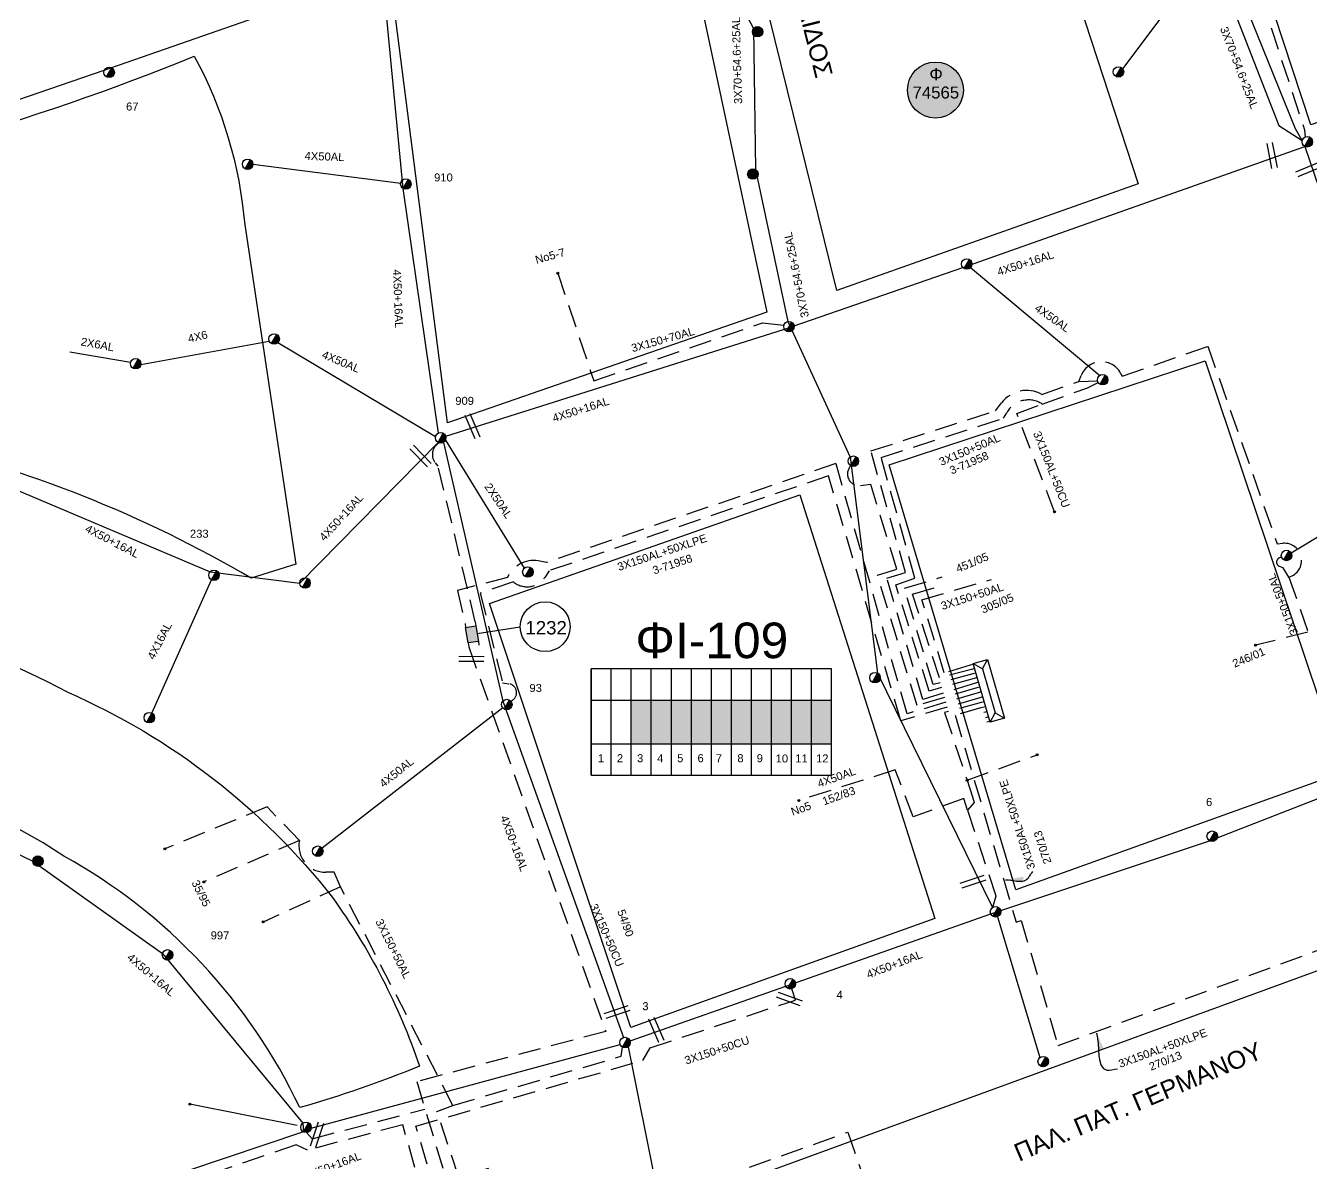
# Model space of a CAD drawing. Header units: millimetres. Extents: x 1080 to 2112, y 851 to 1323.
# Drawn here: x 1447 to 1591.6, y 980 to 1107.9 of the extents above; entities that cross this region are included whole.
import ezdxf
from ezdxf.enums import TextEntityAlignment as Align

# ---------------------------------------------------------------- set-up
doc = ezdxf.new("R2010")
doc.units = ezdxf.units.MM
doc.linetypes.add('DASHED', pattern=[19.05, 12.7, -6.35])
for name, color, linetype in [('Link Box 4 Διευθύνσεων', 7, 'Continuous'), ('Άγνωστα', 7, 'DASHED'), ('Ασφαλειοκιβώτια Χ.Τ 12 αναχωρήσεων', 7, 'Continuous'), ('Γυμνά εναέρια ΧΤ (1Φ)   2x50AL', 7, 'Continuous'), ('Γυμνά εναέρια ΧΤ (3Φ)   4x16AL', 7, 'Continuous'), ('Γυμνά εναέρια ΧΤ (3Φ)   4x16CU', 7, 'Continuous'), ('Γυμνά εναέρια ΧΤ (3Φ)   4x35AL', 7, 'Continuous'), ('Γυμνά εναέρια ΧΤ (3Φ)   4x50AL', 7, 'Continuous'), ('Γυμνά εναέρια ΧΤ και ΦΟΠ (3Φ)   4x50+16AL', 7, 'Continuous'), ('Επιγραφές - Σχήματα', 7, 'Continuous'), ('Καλώδια ΧΤ   2x6AL', 7, 'DASHED'), ('Καλώδια ΧΤ   2x8.5', 7, 'DASHED'), ('Καλώδια ΧΤ   3x150+50AL', 7, 'DASHED'), ('Καλώδια ΧΤ   3x150+50CU', 7, 'DASHED'), ('Καλώδια ΧΤ   3x150+70AL', 7, 'DASHED'), ('Καλώδια ΧΤ   3x150AL+50CU', 7, 'DASHED'), ('Καλώδια ΧΤ   3x150AL+50XLPE', 7, 'DASHED'), ('Στύλος Ξύλινος', 7, 'Continuous'), ('Στύλος Ξύλινος @ 1', 7, 'Continuous'), ('Στύλος ΦΜ', 7, 'Continuous'), ('Στύλος ΦΜ @ 1', 7, 'Continuous'), ('Συνδέσεις', 7, 'Continuous'), ('Συνεστραμμένα ΧΤ   3x70+54.6+25AL', 7, 'SYN_LINE'), ('Τομή', 7, 'Continuous'), ('Υποσταθμός πόλεως', 7, 'Continuous'), ('Υπόβαθρο ΔΕΗ', 7, 'Continuous'), ('Υπόγεια Καλώδια Δικτύου ΧΤ   .15', 7, 'DASHED'), ('Υπόγεια καλώδια Παροχών ΧΤ   4x6', 7, 'DASHED'), ('Χώρος', 7, 'Continuous')]:
    doc.layers.add(name, color=color, linetype=linetype)
doc.styles.add('ar', font='arial.ttf')
doc.styles.get("Standard").update_dxf_attribs({"font": 'arial.ttf'})
doc.linetypes.add('SYN_LINE', pattern='A,0.5,-0.0001,["/\\/\\/\\/",Standard,S=0.1,R=0,X=0,Y=-0.05],-0.25', length=0.7501)
doc.dimstyles.get("Standard").update_dxf_attribs({"dimtxt": 0.18, "dimasz": 0.18, "dimexe": 0.18, "dimexo": 0.0625, "dimgap": 0.09, "dimtad": 0, "dimtih": 1, "dimtoh": 1, "dimdec": 4, "dimzin": 0, "dimdsep": 46, "dimtxsty": 'Standard', "dimcen": 0.09, "dimadec": 0, "dimazin": 0, "dimtfac": 1, "dimtdec": 4, "dimtofl": 0, "dimtmove": 0, "dimatfit": 3, "dimfxl": 1, "dimtolj": 1, "dimtzin": 0, "dimarcsym": 0})

# ---------------------------------------------------------------- blocks, each defined once
blk = doc.blocks.new('ΥΠΑΡΧΩΝ ΤΣΙΜΕΝΤΕΝΙΟΣ ΣΤΥΛΟΣ')
at = {"layer": 'Στύλος ΦΜ'}
blk.add_hatch(color=7, dxfattribs=at).paths.add_polyline_path([(-1.29, -2.28, 0.574793), (2.62, 0, 0.268822), (1.3, 2.27)])
at = {"layer": 'Στύλος ΦΜ', "color": 7}
blk.add_line((-1.29, -2.28), (1.3, 2.27), dxfattribs=at)
blk.add_circle((0, 0), 2.62, dxfattribs=at)
at = {"layer": 'Στύλος ΦΜ', "flags": 4}
for tag, p in [('ΤΥΠΟΣ', (-4.91, 3.03)), ('ΑΡΙΘΜΟΣ', (-4.68, 8.05))]:
    blk.add_attdef(tag, p, '', height=4, dxfattribs=at)
blk = doc.blocks.new('LINK BOX 4 ΑΝΑΧΩΡΗΣΕΩΝ')
at = {"layer": 'Link Box 4 Διευθύνσεων', "ltscale": 40}
blk.add_hatch(color=256, dxfattribs=at).paths.add_polyline_path([(-3.54, 0), (-3.54, -4.67), (3.54, -4.67), (3.54, 0)])
for p, q in [((-3.54, 0), (-5.33, 0)), ((5.33, 0), (3.54, 0)), ((-3.54, -4.67), (-5.33, -4.67)), ((5.33, -4.67), (3.54, -4.67))]:
    blk.add_line(p, q, dxfattribs=at)
blk.add_lwpolyline([(-3.54, -4.67), (-3.54, 0), (3.54, 0), (3.54, -4.67)], close=True, dxfattribs=at)
blk = doc.blocks.new('ΥΠΑΡΧΩΝ ΞΥΛΙΝΟΣ ΣΤΥΛΟΣ')
at = {"layer": 'Στύλος Ξύλινος'}
h = blk.add_hatch(color=7, dxfattribs=at)
h.paths.add_polyline_path([(-2.62, 0, 0.270008), (-1.29, -2.28), (1.3, 2.27, 0.576266)])
h.paths.add_polyline_path([(-1.29, -2.28, 0.574793), (2.62, 0, 0.268822), (1.3, 2.27)])
at = {"layer": 'Στύλος Ξύλινος', "color": 7}
blk.add_line((-1.29, -2.28), (1.3, 2.27), dxfattribs=at)
blk.add_circle((0, 0), 2.62, dxfattribs=at)
at = {"layer": 'Στύλος Ξύλινος', "flags": 4}
for tag, p in [('ΑΡΙΘΜΟΣ', (-4.91, 8.6)), ('ΤΥΠΟΣ', (-4.85, 3.39))]:
    blk.add_attdef(tag, p, '', height=4, dxfattribs=at)
blk = doc.blocks.new('ΤΟΜΗ')
at = {"layer": 'Τομή', "ltscale": 40}
for p, q in [((-5.68, 0), (5.68, 0)), ((5.68, -2.33), (-5.68, -2.33))]:
    blk.add_line(p, q, dxfattribs=at)
blk = doc.blocks.new('ΑΣΦΑΛΕΙΟΚΙΒΩΤΙΟ ΥΠΟΣΤΑΘΜΟΥ 12 ΑΝΑΧΩΡΗΣΕΩΝ')
at = {"layer": 'Ασφαλειοκιβώτια Χ.Τ 12 αναχωρήσεων', "ltscale": 40}
for p, q in [((-23.91, 54), (23.91, 54)), ((-9.83, 54), (-9.83, -54)), ((9.83, 54), (9.83, -54)), ((-23.91, 45), (23.91, 45)), ((-23.91, 36), (23.91, 36)), ((-23.91, 27), (23.91, 27)), ((-23.91, 18), (23.91, 18)), ((-23.91, 9), (23.91, 9)), ((-23.91, 0), (23.91, 0)), ((-23.91, -9), (23.91, -9)), ((-23.91, -18), (23.91, -18)), ((-23.91, -27), (23.91, -27)), ((-23.91, -36), (23.91, -36)), ((-23.91, -45), (23.91, -45))]:
    blk.add_line(p, q, dxfattribs=at)
at = {"layer": 'Ασφαλειοκιβώτια Χ.Τ 12 αναχωρήσεων'}
blk.add_lwpolyline([(-23.91, -54), (23.91, -54), (23.91, 54), (-23.91, 54)], close=True, dxfattribs=at)
for s, p in [('1', (-18.02, 51.05)), ('2', (-18.02, 42.48)), ('3', (-18.02, 33.41)), ('4', (-18.02, 24.39)), ('5', (-18.02, 15.38)), ('6', (-18.02, 6.24)), ('7', (-18.02, -2)), ('8', (-18.02, -11.69)), ('9', (-18.02, -20.38)), ('10', (-18.13, -28.92)), ('11', (-18.13, -37.73)), ('12', (-18.13, -47.09))]:
    blk.add_text(s, height=3.6, rotation=270, dxfattribs=at).set_placement(p)
at = {"layer": 'Ασφαλειοκιβώτια Χ.Τ 12 αναχωρήσεων', "ltscale": 40}
for tag, height, p in [('ΟΝΟΜΑ', 5, (0.11, 57.89)), ('ΚΕΙΜΕΝΟ 1', 2, (17.33, 49.23)), ('ΚΕΙΜΕΝΟ 2', 2, (17.33, 40.53)), ('ΚΕΙΜΕΝΟ 3', 2, (17.33, 31.39)), ('ΚΕΙΜΕΝΟ 4', 2, (17.33, 22.41)), ('ΚΕΙΜΕΝΟ 5', 2, (17.33, 13.57)), ('ΚΕΙΜΕΝΟ 6', 2, (17.33, 4.65)), ('ΚΕΙΜΕΝΟ 7', 2, (17.33, -4.42)), ('ΚΕΙΜΕΝΟ 8', 2, (17.33, -13.15)), ('ΚΕΙΜΕΝΟ 9', 2, (17.33, -22.28)), ('ΚΕΙΜΕΝΟ 10', 2, (17.33, -31.5)), ('ΚΕΙΜΕΝΟ 11', 2, (17.33, -40.57)), ('ΚΕΙΜΕΝΟ 12', 2, (17.33, -49.5)), ('ΣΧ', 2, (0.17, -56.08))]:
    blk.add_attdef(tag, text='', height=height, dxfattribs=at).set_placement(p, align=Align.MIDDLE_CENTER)
blk = doc.blocks.new('ΧΩΡΟΣ')
at = {"layer": 'Χώρος', "ltscale": 40, "true_color": 0xff4747}
blk.add_hatch(color=13, dxfattribs=at).paths.add_polyline_path([(12.17, -0.19, 1), (-13.03, -0.19, 1)])
at = {"layer": 'Χώρος', "ltscale": 40}
blk.add_circle((-0.43, -0.19), 12.6, dxfattribs=at)
at = {"layer": 'Χώρος', "ltscale": 30, "insert": (-3.14, 9.64), "char_height": 5.4, "width": 408.8913, "attachment_point": 1}
blk.add_mtext('Φ', dxfattribs=at)
at = {"layer": 'Χώρος', "ltscale": 40}
blk.add_attdef('ΑΡΙΘΜΟΣ_001', (-6.42, -3.99), '', height=5.4, dxfattribs=at)
blk = doc.blocks.new('_ΣΥΝΔΕΣΗ')
at = {"layer": 'Συνδέσεις', "linetype": 'SYN_LINE', "ltscale": 40}
blk.add_hatch(color=256, dxfattribs=at).paths.add_polyline_path([(0.5, -0.01, 1), (-0.5, -0.01, 1)])
at = {"layer": 'Συνδέσεις'}
blk.add_circle((0, -0.01), 0.5, dxfattribs=at)
blk = doc.blocks.new('ΥΠΟΣΤΑΘΜΟΣ ΠΟΛΕΩΣ 13 ΑΝΑΧΩΡΗΣΕΩΝ')
at = {"layer": 'Υποσταθμός πόλεως', "ltscale": 40}
for p, q in [((-11.12, -2.82), (-11.12, -4)), ((-9.53, -2.82), (-9.53, -4)), ((-7.77, -2.82), (-7.77, -4)), ((-5.99, -2.82), (-5.99, -4)), ((-4.14, -2.82), (-4.14, -4)), ((-2.3, -2.82), (-2.3, -4)), ((-0.43, -2.82), (-0.43, -4)), ((1.54, -2.82), (1.54, -4)), ((3.43, -2.82), (3.43, -4)), ((5.39, -2.82), (5.39, -4)), ((7.32, -2.82), (7.32, -4)), ((9.32, -2.82), (9.32, -4)), ((11.11, -2.82), (11.11, -4))]:
    blk.add_line(p, q, dxfattribs=at)
blk.add_lwpolyline([(-11.43, 2.82), (11.43, 2.82), (11.43, -2.82), (-11.43, -2.82)], close=True, dxfattribs=at)
for points in [[(-8.62, 0), (-11.43, 2.82)], [(-11.43, -2.82), (-8.62, 0)], [(-8.62, 0), (8.62, 0)], [(8.62, 0), (11.43, 2.82)], [(11.43, -2.82), (8.62, 0)]]:
    blk.add_lwpolyline(points, dxfattribs=at)
at = {"layer": 'Υποσταθμός πόλεως', "linetype": 'SYN_LINE', "ltscale": 40, "flags": 1}
for tag, p in [('ΜΕΤΑΣΧΗΜΑΤΙΣΜΟΣ', (12.22, 1.68)), ('ΙΣΧΥΣ', (12.2, -1.11)), ('ΑΡΙΘΜΟΣ', (12.32, -3.83))]:
    blk.add_attdef(tag, p, '', height=1.8, dxfattribs=at)

msp = doc.modelspace()

# ---------------------------------------------------------------- hatches: boundary and pattern name
at = {"layer": 'Ασφαλειοκιβώτια Χ.Τ 12 αναχωρήσεων', "ltscale": 0.2}
for color, points in [(151, [(1515.11, 1032.03), (1515.11, 1027.11), (1517.36, 1027.11), (1517.36, 1032.03)]), (1, [(1517.36, 1032.03), (1517.36, 1027.11), (1519.61, 1027.11), (1519.61, 1032.03)]), (30, [(1519.61, 1032.03), (1519.61, 1027.11), (1521.86, 1027.11), (1521.86, 1032.03)]), (27, [(1521.86, 1032.03), (1521.86, 1027.11), (1524.11, 1027.11), (1524.11, 1032.03)]), (2, [(1524.11, 1032.03), (1524.11, 1027.11), (1526.36, 1027.11), (1526.36, 1032.03)]), (6, [(1526.36, 1032.03), (1526.36, 1027.11), (1528.61, 1027.11), (1528.61, 1032.03)]), (62, [(1528.61, 1032.03), (1528.61, 1027.11), (1530.86, 1027.11), (1530.86, 1032.03)]), (85, [(1530.86, 1032.03), (1530.86, 1027.11), (1533.11, 1027.11), (1533.11, 1032.03)]), (154, [(1533.11, 1032.03), (1533.11, 1027.11), (1535.36, 1027.11), (1535.36, 1032.03)])]:
    msp.add_hatch(color=color, dxfattribs=at).paths.add_polyline_path(points)
at = {"layer": 'Υπόβαθρο ΔΕΗ', "linetype": 'DASHED', "ltscale": 0.2}
h = msp.add_hatch(color=133, dxfattribs=at)
h.dxf.hatch_style = 1
h.paths.add_polyline_path([(1537.61, 1032.03), (1535.36, 1032.03), (1535.36, 1027.11), (1537.61, 1027.11)])

# ---------------------------------------------------------------- linework, layer by layer
at = {"layer": 'Άγνωστα', "color": 151, "ltscale": 0.2}
msp.add_lwpolyline([(1497.57, 1040.84), (1493.4, 1058.33), (1493.09, 1058.7, -0.480911), (1493.53, 1060.96, -2.200648)], format="xyb", dxfattribs=at)
at = {"layer": 'Άγνωστα', "color": 2, "ltscale": 0.2}
msp.add_lwpolyline([(1553.96, 1033.42), (1547.23, 1031.44), (1542.79, 1046.1), (1544.95, 1046.76), (1542.05, 1056.28), (1540.88, 1056.15, -0.704268), (1539.79, 1058.39, 6.187988)], format="xyb", dxfattribs=at)
at = {"layer": 'Άγνωστα', "color": 154, "ltscale": 0.2}
for points in [[(1554.44, 1031.77), (1550.33, 1030.65), (1552.82, 1023.16), (1553.46, 1021.18), (1553.67, 1020.55), (1552.89, 1019.68), (1556.1, 1010), (1555.71, 1008.72)], [(1552.86, 1023.03), (1560.75, 1025.91)]]:
    msp.add_lwpolyline(points, dxfattribs=at)
at = {"layer": 'Άγνωστα', "color": 6, "ltscale": 0.2}
for points in [[(1477.79, 1016.25), (1467.03, 1011.6)], [(1482.42, 1011.06), (1473.73, 1007.1)], [(1495.06, 986.49), (1513.96, 992.01), (1514.11, 993.03)]]:
    msp.add_lwpolyline(points, dxfattribs=at)
at = {"layer": 'Άγνωστα', "color": 154, "linetype": 'SYN_LINE', "ltscale": 20}
msp.add_lwpolyline([(1556.29, 1007.7), (1561.04, 991.86)], dxfattribs=at)
at = {"layer": 'Άγνωστα', "color": 85, "ltscale": 0.2}
msp.add_lwpolyline([(1478.6, 983.43), (1479.23, 982.74), (1491.91, 986.08)], dxfattribs=at)
at = {"layer": 'Γυμνά εναέρια ΧΤ (1Φ)   2x50AL', "color": 151, "linetype": 'Continuous', "ltscale": 0.2}
msp.add_lwpolyline([(1494.21, 1061.28), (1503.08, 1046.88)], dxfattribs=at)
at = {"layer": 'Γυμνά εναέρια ΧΤ (3Φ)   4x16AL', "color": 1, "linetype": 'Continuous', "ltscale": 0.2}
msp.add_lwpolyline([(1461.21, 1030.58), (1467.9, 1045.57)], dxfattribs=at)
at = {"layer": 'Γυμνά εναέρια ΧΤ (3Φ)   4x16CU', "linetype": 'SYN_LINE', "ltscale": 20}
msp.add_lwpolyline([(1477.55, 984.21), (1465.49, 986.62)], dxfattribs=at)
at = {"layer": 'Γυμνά εναέρια ΧΤ (3Φ)   4x35AL', "color": 154, "linetype": 'DASHED', "ltscale": 0.2}
msp.add_lwpolyline([(1539.44, 983.48), (1544.35, 969.34)], dxfattribs=at)
at = {"layer": 'Γυμνά εναέρια ΧΤ (3Φ)   4x50AL', "color": 6, "linetype": 'Continuous', "ltscale": 0.2}
msp.add_lwpolyline([(1386.22, 1086.41), (1409.28, 1090.43), (1430.18, 1094.88), (1442.39, 1098.25), (1455.86, 1102.85), (1486.53, 1113.58)], dxfattribs=at)
at = {"layer": 'Γυμνά εναέρια ΧΤ (3Φ)   4x50AL', "color": 151, "linetype": 'Continuous', "ltscale": 0.2}
for points in [[(1472.56, 1092.3), (1489.18, 1090.15)], [(1475.37, 1072.23), (1493.11, 1061.68)]]:
    msp.add_lwpolyline(points, dxfattribs=at)
at = {"layer": 'Γυμνά εναέρια ΧΤ (3Φ)   4x50AL', "color": 30, "linetype": 'Continuous', "ltscale": 0.2}
msp.add_lwpolyline([(1553.26, 1080.68), (1567.77, 1068.55)], dxfattribs=at)
at = {"layer": 'Γυμνά εναέρια ΧΤ (3Φ)   4x50AL', "color": 1, "linetype": 'Continuous', "ltscale": 0.2}
msp.add_lwpolyline([(1500.65, 1031.17), (1480.35, 1015.39)], dxfattribs=at)
at = {"layer": 'Γυμνά εναέρια ΧΤ (3Φ)   4x50AL', "color": 154, "linetype": 'DASHED', "ltscale": 0.2}
msp.add_lwpolyline([(1552.89, 1019.68), (1552.48, 1021), (1546.81, 1018.92), (1544.79, 1024.21), (1533.95, 1020.75)], dxfattribs=at)
at = {"layer": 'Γυμνά εναέρια ΧΤ και ΦΟΠ (3Φ)   4x50+16AL', "color": 151, "linetype": 'Continuous', "ltscale": 0.2}
msp.add_lwpolyline([(1493.45, 1062.07), (1489.47, 1089.55), (1487.21, 1113.05)], dxfattribs=at)
at = {"layer": 'Γυμνά εναέρια ΧΤ και ΦΟΠ (3Φ)   4x50+16AL', "color": 30, "linetype": 'Continuous', "ltscale": 0.2}
msp.add_lwpolyline([(1494.24, 1061.7), (1532.32, 1073.74), (1552.39, 1080.67), (1590.82, 1094.29)], dxfattribs=at)
at = {"layer": 'Γυμνά εναέρια ΧΤ και ΦΟΠ (3Φ)   4x50+16AL', "color": 27, "linetype": 'Continuous', "ltscale": 0.2}
msp.add_lwpolyline([(1590.82, 1094.29), (1603.38, 1057.47), (1613.42, 1030.02)], dxfattribs=at)
at = {"layer": 'Γυμνά εναέρια ΧΤ και ΦΟΠ (3Φ)   4x50+16AL', "color": 1, "linetype": 'Continuous', "ltscale": 0.2}
msp.add_lwpolyline([(1413.04, 1060.62), (1442.58, 1057.11), (1467.75, 1046.47), (1477.84, 1045.21), (1493.39, 1061.01), (1493.98, 1061.02), (1500.65, 1031.92), (1514.23, 994.11)], dxfattribs=at)
at = {"layer": 'Γυμνά εναέρια ΧΤ και ΦΟΠ (3Φ)   4x50+16AL', "color": 154, "linetype": 'Continuous', "ltscale": 0.2}
msp.add_lwpolyline([(1514.97, 993.73), (1532.47, 999.88), (1555.53, 1008.01), (1580.12, 1016.24), (1613.28, 1029.16)], dxfattribs=at)
at = {"layer": 'Γυμνά εναέρια ΧΤ και ΦΟΠ (3Φ)   4x50+16AL', "color": 62, "linetype": 'Continuous', "ltscale": 0.2}
for points in [[(1386.96, 1017.75), (1414.89, 1023.61), (1434.27, 1020.48), (1447.81, 1013.94), (1462.4, 1003.56), (1478.19, 984.49), (1478.25, 983.51), (1438.65, 970.22)], [(1479.12, 983.92), (1513.85, 993.35)]]:
    msp.add_lwpolyline(points, dxfattribs=at)
at = {"layer": 'Γυμνά εναέρια ΧΤ και ΦΟΠ (3Φ)   4x50+16AL', "color": 6, "linetype": 'Continuous', "ltscale": 0.2}
msp.add_lwpolyline([(1514.74, 993.06), (1517.89, 977.38), (1526.88, 952.69)], dxfattribs=at)
at = {"layer": 'Επιγραφές - Σχήματα', "ltscale": 0.2}
msp.add_lwpolyline([(1497.78, 1039.52), (1502.63, 1040.3)], dxfattribs=at)
msp.add_circle((1505.43, 1040.3), 2.8, dxfattribs=at)
at = {"layer": 'Καλώδια ΧΤ   2x6AL', "color": 151, "linetype": 'SYN_LINE', "ltscale": 20}
msp.add_lwpolyline([(1452, 1071.21), (1458.82, 1070.02)], dxfattribs=at)
at = {"layer": 'Καλώδια ΧΤ   2x8.5', "color": 173, "linetype": 'Continuous', "ltscale": 0.2}
msp.add_lwpolyline([(1581.17, 1117.46), (1570.35, 1103.01)], dxfattribs=at)
at = {"layer": 'Καλώδια ΧΤ   3x150+50AL', "color": 27, "ltscale": 0.2}
for points in [[(1565.42, 1067.85), (1565.68, 1068.52, -0.691127), (1570.28, 1068.46), (1579.92, 1071.82), (1587.73, 1049.61), (1588.36, 1049.67, -0.91248), (1589.05, 1045.87), (1588.39, 1046.91), (1587.98, 1047.07, -0.881793), (1588.24, 1048.07, -2.621589)], [(1553.8, 1033.95), (1547.89, 1032.13), (1543.83, 1045.77), (1545.95, 1046.4), (1542.04, 1060.05), (1556.06, 1064.57), (1556.73, 1065.46, -0.373172), (1561.28, 1066.41), (1565.42, 1067.85), (1567.52, 1067.95)]]:
    msp.add_lwpolyline(points, format="xyb", dxfattribs=at)
at = {"layer": 'Καλώδια ΧΤ   3x150+50AL', "color": 85, "ltscale": 0.2}
msp.add_lwpolyline([(1553.5, 1034.99), (1549.03, 1033.79), (1545.81, 1044.62), (1550.07, 1045.91)], dxfattribs=at)
at = {"layer": 'Καλώδια ΧΤ   3x150+50AL', "color": 62, "ltscale": 0.2}
msp.add_lwpolyline([(1553.35, 1035.5), (1549.77, 1034.54), (1546.72, 1043.95), (1550.19, 1045)], dxfattribs=at)
at = {"layer": 'Καλώδια ΧΤ   3x150+50AL', "color": 6, "ltscale": 0.2}
msp.add_lwpolyline([(1553.22, 1035.96), (1550.3, 1035.1), (1547.78, 1043.33), (1555.6, 1045.62)], dxfattribs=at)
at = {"layer": 'Καλώδια ΧΤ   3x150+50AL', "color": 27, "ltscale": 0.2}
msp.add_lwpolyline([(1589.05, 1045.87), (1591.18, 1039.69), (1585.28, 1038.21)], dxfattribs=at)
at = {"layer": 'Καλώδια ΧΤ   3x150+50AL', "color": 6, "ltscale": 0.2}
msp.add_lwpolyline([(1502.29, 965.94), (1499.98, 972.72), (1501.05, 973.02), (1499.04, 979.38), (1495.69, 978.49), (1493.25, 985.8), (1495.06, 986.49), (1482.42, 1011.06), (1481.69, 1012.69), (1480.75, 1012.69, -0.469406), (1477.79, 1016.25), (1474.17, 1020.04), (1462.65, 1015.32)], format="xyb", dxfattribs=at)
at = {"layer": 'Καλώδια ΧΤ   3x150+50CU', "color": 85, "ltscale": 0.2}
msp.add_lwpolyline([(1496.83, 1038.03), (1512.24, 994.8), (1490.99, 989.16), (1495.88, 972.88), (1512.44, 977.48), (1525.94, 940.46), (1525.63, 940.32, 0.20436), (1525.62, 936.44), (1529.18, 925.79, 0.468556), (1537.49, 925, 0.102587), (1540.6, 929.69), (1573.01, 948.05), (1573.55, 950.48), (1569.26, 948.11)], format="xyb", dxfattribs=at)
at = {"layer": 'Καλώδια ΧΤ   3x150+50CU', "color": 30, "ltscale": 0.2}
msp.add_lwpolyline([(1467.25, 967.58), (1493.45, 975.29), (1493.22, 976.24), (1490.89, 984.16), (1516.39, 991.54), (1517.22, 992.97), (1533.55, 998.33), (1533.17, 999.6)], dxfattribs=at)
at = {"layer": 'Καλώδια ΧΤ   3x150+70AL', "color": 6, "ltscale": 0.2}
msp.add_lwpolyline([(1579.22, 1144.53), (1580.07, 1141.7), (1578.66, 1140.94), (1576.34, 1140.2), (1590.8, 1096.15), (1590.85, 1095.33)], dxfattribs=at)
at = {"layer": 'Καλώδια ΧΤ   3x150+70AL', "color": 30, "ltscale": 0.2}
msp.add_lwpolyline([(1506.85, 1080.04), (1510.88, 1067.94), (1529.85, 1074.46), (1532.27, 1074.19)], dxfattribs=at)
at = {"layer": 'Καλώδια ΧΤ   3x150AL+50CU', "color": 30, "ltscale": 0.2}
msp.add_lwpolyline([(1562.7, 1053.22), (1558.45, 1064.28), (1561.3, 1065.33)], dxfattribs=at)
at = {"layer": 'Καλώδια ΧΤ   3x150AL+50CU', "color": 62, "ltscale": 0.2}
msp.add_lwpolyline([(1470.13, 959.75), (1467.64, 968.74), (1491.83, 975.86), (1489.42, 984.3), (1478.7, 981.45), (1477.42, 982.05), (1440.09, 969.31), (1439.83, 968.89, -0.766395), (1438.71, 969.23, -0.962897)], format="xyb", dxfattribs=at)
at = {"layer": 'Καλώδια ΧΤ   3x150AL+50XLPE', "color": 30, "linetype": 'DASHED', "ltscale": 0.2}
msp.add_lwpolyline([(1553.65, 1034.48), (1548.59, 1033.07), (1544.84, 1045), (1547, 1045.74), (1543.2, 1059.32), (1556.97, 1063.74), (1557.31, 1064.35, -0.436137), (1561.3, 1065.33), (1566.32, 1067.12), (1567.61, 1067.73)], format="xyb", dxfattribs=at)
at = {"layer": 'Καλώδια ΧΤ   3x150AL+50XLPE', "color": 151, "ltscale": 0.2}
msp.add_lwpolyline([(1554.11, 1032.88), (1546.11, 1030.52), (1538.12, 1058.65), (1505.59, 1047.52), (1504.63, 1047.69, 0.343833), (1501.2, 1045.84), (1495.58, 1044.37), (1496.42, 1040.66)], format="xyb", dxfattribs=at)
at = {"layer": 'Καλώδια ΧΤ   3x150AL+50XLPE', "color": 1, "ltscale": 0.2}
msp.add_lwpolyline([(1554.28, 1032.31), (1545.4, 1029.72), (1537.28, 1057.26), (1505.88, 1046.59), (1505.37, 1045.84, -0.440007), (1501.85, 1045.33), (1498.12, 1044.06), (1500.64, 1033.98), (1501.33, 1033.89, -0.780074), (1501.55, 1031.93, -5.48299)], format="xyb", dxfattribs=at)
at = {"layer": 'Καλώδια ΧΤ   3x150AL+50XLPE', "color": 133, "linetype": 'DASHED', "ltscale": 0.2}
msp.add_lwpolyline([(1554.53, 1031.23), (1551.52, 1030.35), (1558.37, 1007.09), (1558.94, 1007.28), (1563.09, 993.21), (1602, 1007.47), (1609.59, 984.64), (1601.09, 981.81)], dxfattribs=at)
at = {"layer": 'Συνεστραμμένα ΧΤ   3x70+54.6+25AL', "color": 173, "linetype": 'SYN_LINE', "ltscale": 20}
msp.add_lwpolyline([(1574.83, 1143.02), (1573.82, 1140.95), (1579.07, 1118.97), (1581.17, 1117.46), (1581.07, 1114.12), (1587.91, 1096.64), (1590.53, 1094.94)], dxfattribs=at)
at = {"layer": 'Συνεστραμμένα ΧΤ   3x70+54.6+25AL', "color": 85, "linetype": 'SYN_LINE', "ltscale": 20}
msp.add_lwpolyline([(1590.53, 1094.94), (1589.78, 1096.28), (1581.32, 1117.22), (1581.02, 1117.7), (1574.83, 1143.02)], dxfattribs=at)
at = {"layer": 'Συνεστραμμένα ΧΤ   3x70+54.6+25AL', "color": 2, "linetype": 'SYN_LINE', "ltscale": 20}
msp.add_lwpolyline([(1519.62, 1124.95), (1528.84, 1107.54), (1529.07, 1091.69), (1532.71, 1074.6), (1539.71, 1059.36), (1542.8, 1035.08), (1555.71, 1008.72)], dxfattribs=at)
at = {"layer": 'Συνεστραμμένα ΧΤ   3x70+54.6+25AL', "color": 27, "linetype": 'SYN_LINE', "ltscale": 20}
msp.add_lwpolyline([(1589.28, 1048.61), (1603.41, 1057.11)], dxfattribs=at)
at = {"layer": 'Υπόβαθρο ΔΕΗ'}
for points in [[(1623.45, 1159.04), (1638.82, 1113.2), (1591.5, 1096.7), (1576.23, 1143.16)], [(1556.9, 1136.5), (1572.08, 1090.09), (1538.22, 1078.09), (1526.41, 1125.97)], [(1520.08, 1123.82), (1530.36, 1075.66), (1494.46, 1063.22), (1488.08, 1112.95)], [(1579.61, 1070.19), (1595.18, 1023.93), (1558.34, 1010.71), (1544.11, 1058.51)], [(1534.06, 1055.12), (1549.23, 1007.5), (1515.06, 995.23), (1499.16, 1042.91)], [(1601.87, 1005.12), (1521.85, 975.89), (1535.18, 937.07), (1539.87, 934.39), (1611.86, 975.56)]]:
    msp.add_lwpolyline(points, close=True, dxfattribs=at)
msp.add_lwpolyline([(1284.9, 1025.44), (1321.49, 1086.82, 0.06182), (1389.42, 1085.33, 0.049988), (1408.96, 1088.08, 0.05359), (1465.98, 1104.43, -0.103296), (1471.65, 1085.48), (1477.41, 1047.31), (1472.36, 1045.76, 0.076292), (1433.48, 1061.2, 0.108026), (1388.15, 1058.8, 0.078613), (1349.52, 1039.69, 0.01115), (1344.5, 1035.68), (1331.51, 1048.76), (1324.91, 1042.21), (1337.54, 1029.49, 0.047811), (1319.51, 1008.73)], format="xyb", close=True, dxfattribs=at)
msp.add_lwpolyline([(1353.16, 992.95), (1337.5, 1000.15, -0.087477), (1368.82, 1029.67, -0.124425), (1411.67, 1042.23, -0.13637), (1451.75, 1032.93, -0.124321), (1481.5, 1009.86, -0.075824), (1491.29, 990.9, -0.028073), (1477.84, 986.24, 0.156832), (1451.31, 1014.52, 0.17259), (1409.69, 1024.8, 0.16489), (1367.74, 1007.99, 0.041484), (1353.16, 992.95, 2.707505)], format="xyb", dxfattribs=at)
at = {"layer": 'Υπόγεια Καλώδια Δικτύου ΧΤ   .15', "color": 154, "ltscale": 0.2}
msp.add_lwpolyline([(1499.01, 968.53), (1520.87, 975.36), (1521.23, 977), (1539.44, 983.48)], dxfattribs=at)
at = {"layer": 'Υπόγεια καλώδια Παροχών ΧΤ   4x6', "color": 151, "linetype": 'SYN_LINE', "ltscale": 20}
msp.add_lwpolyline([(1459.97, 1069.79), (1474.41, 1072.41)], dxfattribs=at)

# ---------------------------------------------------------------- block references
at = {"layer": 'Link Box 4 Διευθύνσεων', "xscale": 0.2500000000000052, "yscale": 0.2500000000000052, "zscale": 0.2500000000000052, "rotation": 98.96498712337134}
msp.add_blockref('LINK BOX 4 ΑΝΑΧΩΡΗΣΕΩΝ', (1496.62, 1039.34), dxfattribs=at)
at = {"layer": 'Ασφαλειοκιβώτια Χ.Τ 12 αναχωρήσεων', "xscale": 0.25, "yscale": 0.25, "zscale": 0.25, "rotation": 90}
msp.add_blockref('ΑΣΦΑΛΕΙΟΚΙΒΩΤΙΟ ΥΠΟΣΤΑΘΜΟΥ 12 ΑΝΑΧΩΡΗΣΕΩΝ', (1524.11, 1029.57), dxfattribs=at)
at = {"layer": 'Στύλος Ξύλινος @ 1', "ltscale": 40, "xscale": 0.2249999999999091, "yscale": 0.2249999999999091, "zscale": 0.2249999999999091}
for p in [(1529.31, 1107.18), (1528.78, 1091.18), (1448.4, 1013.95)]:
    msp.add_blockref('ΥΠΑΡΧΩΝ ΞΥΛΙΝΟΣ ΣΤΥΛΟΣ', p, dxfattribs=at)
at = {"layer": 'Στύλος ΦΜ @ 1', "ltscale": 40}
ref = msp.add_blockref('ΥΠΑΡΧΩΝ ΤΣΙΜΕΝΤΕΝΙΟΣ ΣΤΥΛΟΣ', (1456.4, 1102.61), dxfattribs=dict(at, xscale=0.225, yscale=0.225, zscale=0.225))
ref.add_attrib('ΤΥΠΟΣ', '67', (1458.31, 1098.32), dxfattribs={"layer": 'Στύλος ΦΜ', "height": 0.9, "flags": 4})
at = {"layer": 'Στύλος ΦΜ @ 1', "ltscale": 40, "xscale": 0.225, "yscale": 0.225, "zscale": 0.225}
for p in [(1569.88, 1102.66), (1591.11, 1094.81), (1471.98, 1092.28), (1552.82, 1081.07), (1532.83, 1074.03), (1474.95, 1072.64), (1459.39, 1069.86), (1568.1, 1068.06), (1540.08, 1058.9), (1588.77, 1048.31), (1503.48, 1046.45), (1478.43, 1045.21), (1542.51, 1034.57), (1460.92, 1030.07), (1479.86, 1015.06), (1556.06, 1008.25), (1561.42, 991.41), (1478.54, 984.02)]:
    msp.add_blockref('ΥΠΑΡΧΩΝ ΤΣΙΜΕΝΤΕΝΙΟΣ ΣΤΥΛΟΣ', p, dxfattribs=at)
at = {"layer": 'Στύλος ΦΜ @ 1', "ltscale": 40}
ref = msp.add_blockref('ΥΠΑΡΧΩΝ ΤΣΙΜΕΝΤΕΝΙΟΣ ΣΤΥΛΟΣ', (1489.76, 1090.06), dxfattribs=dict(at, xscale=0.225, yscale=0.225, zscale=0.225))
ref.add_attrib('ΤΥΠΟΣ', '910', (1492.94, 1090.35), dxfattribs={"layer": 'Στύλος ΦΜ', "height": 0.9, "flags": 4})
ref = msp.add_blockref('ΥΠΑΡΧΩΝ ΤΣΙΜΕΝΤΕΝΙΟΣ ΣΤΥΛΟΣ', (1493.68, 1061.53), dxfattribs=dict(at, xscale=0.225, yscale=0.225, zscale=0.225))
ref.add_attrib('ΤΥΠΟΣ', '909', (1495.32, 1065.24), dxfattribs={"layer": 'Στύλος ΦΜ', "height": 0.9, "flags": 4})
ref = msp.add_blockref('ΥΠΑΡΧΩΝ ΤΣΙΜΕΝΤΕΝΙΟΣ ΣΤΥΛΟΣ', (1468.19, 1046.08), dxfattribs=dict(at, xscale=0.225, yscale=0.225, zscale=0.225))
ref.add_attrib('ΤΥΠΟΣ', '233', (1465.49, 1050.3), dxfattribs={"layer": 'Στύλος ΦΜ', "height": 0.9, "flags": 4})
ref = msp.add_blockref('ΥΠΑΡΧΩΝ ΤΣΙΜΕΝΤΕΝΙΟΣ ΣΤΥΛΟΣ', (1501.11, 1031.55), dxfattribs=dict(at, xscale=0.225, yscale=0.225, zscale=0.225))
ref.add_attrib('ΤΥΠΟΣ', '93', (1503.66, 1032.96), dxfattribs={"layer": 'Στύλος ΦΜ', "height": 0.9, "flags": 4})
ref = msp.add_blockref('ΥΠΑΡΧΩΝ ΤΣΙΜΕΝΤΕΝΙΟΣ ΣΤΥΛΟΣ', (1580.42, 1016.75), dxfattribs=dict(at, xscale=0.225, yscale=0.225, zscale=0.225))
ref.add_attrib('ΤΥΠΟΣ', '6', (1579.73, 1020.14), dxfattribs={"layer": 'Στύλος ΦΜ', "height": 0.9, "flags": 4})
ref = msp.add_blockref('ΥΠΑΡΧΩΝ ΤΣΙΜΕΝΤΕΝΙΟΣ ΣΤΥΛΟΣ', (1462.97, 1003.41), dxfattribs=dict(at, xscale=0.225, yscale=0.225, zscale=0.225))
ref.add_attrib('ΤΥΠΟΣ', '997', (1467.82, 1005.15), dxfattribs={"layer": 'Στύλος ΦΜ', "height": 0.9, "flags": 4})
ref = msp.add_blockref('ΥΠΑΡΧΩΝ ΤΣΙΜΕΝΤΕΝΙΟΣ ΣΤΥΛΟΣ', (1532.98, 1000.16), dxfattribs=dict(at, xscale=0.225, yscale=0.225, zscale=0.225))
ref.add_attrib('ΤΥΠΟΣ', '4', (1538.18, 998.48), dxfattribs={"layer": 'Στύλος ΦΜ', "height": 0.9, "flags": 4})
ref = msp.add_blockref('ΥΠΑΡΧΩΝ ΤΣΙΜΕΝΤΕΝΙΟΣ ΣΤΥΛΟΣ', (1514.4, 993.55), dxfattribs=dict(at, xscale=0.225, yscale=0.225, zscale=0.225))
ref.add_attrib('ΤΥΠΟΣ', '3', (1516.35, 997.19), dxfattribs={"layer": 'Στύλος ΦΜ', "height": 0.9, "flags": 4})
at = {"layer": 'Συνδέσεις', "xscale": 0.2211072174658995, "yscale": 0.2211072174658995, "zscale": 0.2211072174658995}
for p in [(1506.85, 1080.04), (1562.7, 1053.22), (1585.28, 1038.21), (1560.75, 1025.91), (1552.87, 1023.03), (1533.95, 1020.75), (1462.65, 1015.33), (1467.04, 1011.6), (1473.73, 1007.11), (1465.49, 986.62)]:
    msp.add_blockref('_ΣΥΝΔΕΣΗ', p, dxfattribs=at)
at = {"layer": 'Τομή'}
for p, xscale, yscale, zscale, rotation in [((1587.43, 1093.32), 0.2499999999999576, 0.2499999999999576, 0.2499999999999576, 281.3204590142736), ((1591.13, 1091.96), 0.2500000000000086, 0.2500000000000086, 0.2500000000000086, 22.52375478617964), ((1497.52, 1062.96), 0.2500000000001013, 0.2500000000001013, 0.2500000000001013, 293.6495600528725), ((1491.62, 1059.68), 0.2500000000000044, 0.2500000000000044, 0.2500000000000044, 313.9039636428866), ((1497.13, 1036.96), 0.2500000000000044, 0.2500000000000044, 0.2500000000000044, 359.6147722494683), ((1553.42, 1011.92), 0.2499999999999964, 0.2499999999999964, 0.2499999999999964, 18.60515575135826), ((1532.97, 998.72), 0.2500000000000115, 0.2500000000000115, 0.2500000000000115, 339.9755104389681), ((1513.41, 997.27), 0.2499999999999964, 0.2499999999999964, 0.2499999999999964, 18.60515575135826), ((1518.19, 995.11), 0.2500000000000098, 0.2500000000000098, 0.2500000000000098, 293.4908944630726), ((1479.5, 983.29), 0.2499999999999889, 0.2499999999999889, 0.2499999999999889, 71.54870877842302)]:
    msp.add_blockref('ΤΟΜΗ', p, dxfattribs=dict(at, xscale=xscale, yscale=yscale, zscale=zscale, rotation=rotation))
at = {"layer": 'Υποσταθμός πόλεως', "xscale": 0.3, "yscale": 0.3, "zscale": 0.3, "rotation": 286.1864135672218}
msp.add_blockref('ΥΠΟΣΤΑΘΜΟΣ ΠΟΛΕΩΣ 13 ΑΝΑΧΩΡΗΣΕΩΝ', (1555.3, 1033.09), dxfattribs=at)
at = {"layer": 'Χώρος'}
ref = msp.add_blockref('ΧΩΡΟΣ', (1549.41, 1100.67), dxfattribs=dict(at, xscale=0.25, yscale=0.25, zscale=0.25))
ref.add_attrib('ΑΡΙΘΜΟΣ_001', ' 74565', (1546.2, 1099.67), dxfattribs={"ltscale": 40, "height": 1.35})

# ---------------------------------------------------------------- texts
at = {"layer": 'Γυμνά εναέρια ΧΤ (1Φ)   2x50AL', "ltscale": 0.2}
msp.add_text('2X50AL', height=0.9, rotation=304.0712, dxfattribs=at).set_placement((1500.17, 1054.45), align=Align.MIDDLE)
at = {"layer": 'Γυμνά εναέρια ΧΤ (3Φ)   4x16AL', "ltscale": 0.2}
msp.add_text('4X16AL', height=0.9, rotation=62.7762, dxfattribs=at).set_placement((1462.07, 1038.71), align=Align.MIDDLE)
at = {"layer": 'Γυμνά εναέρια ΧΤ (3Φ)   4x50AL', "ltscale": 0.2}
for s, rotation, p in [('4X50AL', 357.9443, (1480.62, 1093.16)), ('4X50AL', 324.9298, (1562.46, 1074.99)), ('4X50AL', 337.2684, (1482.47, 1070.1)), ('4X50AL', 38.7389, (1488.71, 1023.92)), ('4X50AL', 19.6907, (1538.18, 1023.38)), ('152/83', 19.6907, (1538.43, 1021.3)), ('No5', 19.6907, (1534.19, 1019.84)), ('54/90', 289.6907, (1514.48, 1006.99))]:
    msp.add_text(s, height=0.9, rotation=rotation, dxfattribs=at).set_placement(p, align=Align.MIDDLE)
at = {"layer": 'Γυμνά εναέρια ΧΤ και ΦΟΠ (3Φ)   4x50+16AL', "ltscale": 0.2}
for rotation, p in [(17.816, (1559.42, 1081.17)), (272.3159, (1488.89, 1077.16)), (17.7118, (1509.42, 1064.71)), (47.752, (1482.5, 1052.6)), (332.5713, (1456.76, 1049.91)), (290.6515, (1501.95, 1015.94)), (319.352, (1461.13, 1001.17)), (21.0655, (1544.68, 1002.34)), (20.4317, (1481.58, 979.72))]:
    msp.add_text('4X50+16AL', height=0.9, rotation=rotation, dxfattribs=at).set_placement(p, align=Align.MIDDLE)
at = {"layer": 'Επιγραφές - Σχήματα', "ltscale": 0.2, "char_height": 2, "attachment_point": 1, "style": 'ar'}
for s, insert, width, rotation in [('ΚΑΡΟΛΙΔΟΣ', (1533.87, 1118.02), 35.2908, 284.0377), ('ΠΑΛ. ΠΑΤ. ΓΕΡΜΑΝΟΥ', (1557.91, 981.98), 34.7491, 23.0254)]:
    msp.add_mtext(s, dxfattribs=dict(at, insert=insert, width=width, rotation=rotation))
at = {"layer": 'Επιγραφές - Σχήματα', "ltscale": 0.2, "attachment_point": 1, "style": 'ar'}
for s, insert, char_height, width in [('{\\H0.75x;1232}', (1503.2, 1040.93), 2, 12.0832), ('ΦΙ-109', (1515.56, 1040.76), 4, 17.6425)]:
    msp.add_mtext(s, dxfattribs=dict(at, insert=insert, char_height=char_height, width=width))
at = {"layer": 'Καλώδια ΧΤ   2x6AL', "ltscale": 0.2}
msp.add_text('2X6AL', height=0.9, rotation=349.4937, dxfattribs=at).set_placement((1455.1, 1072.03), align=Align.MIDDLE)
at = {"layer": 'Καλώδια ΧΤ   3x150+50AL', "ltscale": 0.2}
for s, rotation, p in [('3X150+50AL', 22.871, (1553.14, 1060.2)), ('3-71958', 22.871, (1553.08, 1058.71)), ('451/05', 22.871, (1553.42, 1047.53)), ('3X150+50AL', 17.7681, (1553.43, 1043.71)), ('3X150+50AL', 111.4237, (1588.35, 1042.81)), ('305/05', 22.871, (1556.24, 1042.94)), ('246/01', 22.871, (1584.52, 1036.86)), ('35/95', 296.5869, (1466.76, 1010.33)), ('3X150+50AL', 296.5869, (1488.35, 1004.1))]:
    msp.add_text(s, height=0.9, rotation=rotation, dxfattribs=at).set_placement(p, align=Align.MIDDLE)
at = {"layer": 'Καλώδια ΧΤ   3x150+50CU', "ltscale": 0.2}
for rotation, p in [(293.7227, (1512.36, 1005.62)), (18.2517, (1524.74, 992.69))]:
    msp.add_text('3X150+50CU', height=0.9, rotation=rotation, dxfattribs=at).set_placement(p, align=Align.MIDDLE)
at = {"layer": 'Καλώδια ΧΤ   3x150+70AL', "ltscale": 0.2}
for s, p in [('No5-7', (1505.98, 1081.97)), ('3X150+70AL', (1518.65, 1072.57))]:
    msp.add_text(s, height=0.9, rotation=15.7178, dxfattribs=at).set_placement(p, align=Align.MIDDLE)
at = {"layer": 'Καλώδια ΧΤ   3x150AL+50CU', "ltscale": 0.2}
msp.add_text('3X150AL+50CU', height=0.9, rotation=291.5596, dxfattribs=at).set_placement((1562.36, 1057.98), align=Align.MIDDLE)
at = {"layer": 'Καλώδια ΧΤ   3x150AL+50XLPE', "ltscale": 0.2}
for s, rotation, p in [('3X150AL+50XLPE', 18.4186, (1518.57, 1048.65)), ('3-71958', 18.4186, (1519.73, 1047.32)), ('3X150AL+50XLPE', 107.7559, (1558.5, 1018.06)), ('270/13', 107.7559, (1561.33, 1015.49)), ('3X150AL+50XLPE', 20.115, (1574.86, 992.93)), ('270/13', 21.3907, (1575.15, 991.51))]:
    msp.add_text(s, height=0.9, rotation=rotation, dxfattribs=at).set_placement(p, align=Align.MIDDLE)
at = {"layer": 'Συνεστραμμένα ΧΤ   3x70+54.6+25AL', "ltscale": 20}
for rotation, p in [(91.6539, (1526.99, 1103.95)), (291.0873, (1583.46, 1103.13)), (101.4801, (1533.67, 1079.85))]:
    msp.add_text('3X70+54.6+25AL', height=0.9, rotation=rotation, dxfattribs=at).set_placement(p, align=Align.MIDDLE)
at = {"layer": 'Υπόγεια καλώδια Παροχών ΧΤ   4x6', "ltscale": 0.2}
msp.add_text('4X6', height=0.9, rotation=13.3123, dxfattribs=at).set_placement((1466.36, 1072.91), align=Align.MIDDLE)

# ---------------------------------------------------------------- leaders
at = {"layer": 'Άγνωστα', "path_type": 1}
for points in [[(1557.17, 1011.86), (1559.5, 1011.86), (1560.26, 1012.79)], [(1567.41, 994.6), (1568.57, 990.45), (1569.78, 990.59)]]:
    msp.add_leader(points, dimstyle='Standard', override={"dimasz": 2, "dimgap": 0.09, "dimtad": 0}, dxfattribs=at)

doc.saveas('drawing.dxf')
